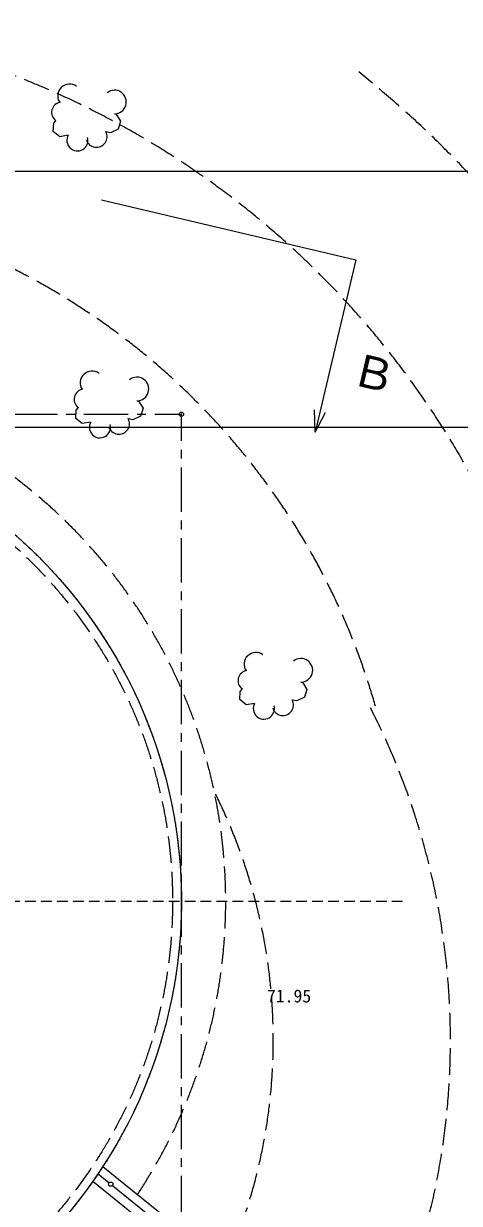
# Model space of a CAD drawing. Units: millimetres on the paper, enlarged 50 times, with parts at other scales. Extents: x -20105 to 20225, y -14150 to 14100.
# Drawn here: x -8771 to -6311, y 1071 to 7732 of the extents above; entities that cross this region are included whole.
import ezdxf
from ezdxf.enums import TextEntityAlignment as Align

# ---------------------------------------------------------------- set-up
doc = ezdxf.new("R2010")
doc.units = ezdxf.units.MM
doc.header["$LTSCALE"] = 50
doc.header["$PDMODE"] = 32
doc.header["$PDSIZE"] = 25
for name, pattern in [('CHAIN1', [8, 5, -1, 1, -1]), ('DASHED1', [1.8, 1.2, -0.6]), ('DASHED3', [4, 3, -1])]:
    doc.linetypes.add(name, pattern=pattern)
for name, color, linetype in [('0-7_8', 4, 'Continuous'), ('0-9_10', 4, 'Continuous'), ('1-1', 4, 'Continuous'), ('1-2_計画', 4, 'DASHED3'), ('1-3', 4, 'Continuous'), ('1-4', 4, 'Continuous'), ('1-6', 7, 'Continuous')]:
    doc.layers.add(name, color=color, linetype=linetype)
doc.layers.add('1-0_現況', color=4, linetype='Continuous', lineweight=20)
doc.styles.add('ＭＳ ゴシック', font='')
doc.styles.get('ＭＳ ゴシック').set_extended_font_data('MS Gothic')

msp = doc.modelspace()

# ---------------------------------------------------------------- linework, layer by layer
at = {"layer": '0-7_8'}
for points in [[(-8248.4, 7221.74), (-8223.49, 7181.78), (-8237.06, 7137.11), (-8280.53, 7116.24), (-8306.93, 7120.53)], [(-8519.17, 7102.75), (-8566.53, 7093.79), (-8602.93, 7123.81), (-8600.02, 7169.38), (-8588.93, 7182.4)], [(-8121.38, 5601.26), (-8096.48, 5561.32), (-8110.11, 5516.65), (-8153.54, 5495.77), (-8179.93, 5500.09)], [(-8392.18, 5482.32), (-8439.54, 5473.38), (-8475.96, 5503.35), (-8473.06, 5548.92), (-8461.94, 5561.97)], [(-7196.37, 4012.89), (-7171.45, 3972.94), (-7185.03, 3928.27), (-7228.5, 3907.4), (-7254.9, 3911.68)], [(-7467.14, 3893.9), (-7514.5, 3884.95), (-7550.9, 3914.97), (-7547.99, 3960.53), (-7536.9, 3973.55)]]:
    msp.add_lwpolyline(points, dxfattribs=at)
for centre, radius, start, end in [((-8511.43, 7323.87), 66.92, 53.46619, 214.26849), ((-8257.92, 7289.44), 66.92, 270.16669, 128.2347), ((-8554.68, 7231.51), 57.8, 98.09329, 234.9874), ((-8466.63, 7073.27), 59.6, 150.03709, 15.06259), ((-8359.38, 7093.88), 59.95, 197.0761, 28.17989), ((-8384.52, 5703.43), 66.92, 53.46619, 214.26849), ((-8130.94, 5668.97), 66.92, 270.16669, 128.2347), ((-8427.73, 5611.05), 57.8, 98.09329, 234.9874), ((-8339.66, 5452.85), 59.6, 150.03709, 15.06259), ((-8232.41, 5473.43), 59.95, 197.0761, 28.17989), ((-7459.4, 4115.02), 66.92, 53.46619, 214.26849), ((-7205.89, 4080.59), 66.92, 270.16669, 128.2347), ((-7502.65, 4022.67), 57.8, 98.09329, 234.9874), ((-7414.6, 3864.43), 59.6, 150.03709, 15.06259), ((-7307.35, 3885.03), 59.95, 197.0761, 28.17989)]:
    msp.add_arc(centre, radius, start, end, dxfattribs=at)
at = {"layer": '1-0_現況', "color": 6, "linetype": 'CHAIN1'}
for p in [(-17629.75, 5526.32), (-7879.75, -4223.68)]:
    msp.add_line(p, (-7879.75, 5526.32), dxfattribs=at)
at = {"layer": '1-0_現況', "color": 2, "linetype": 'DASHED1'}
msp.add_line((-19021.24, 2776.32), (-6618.18, 2776.32), dxfattribs=at)
at = {"layer": '1-0_現況', "linetype": 'DASHED3'}
for radius in [2750, 2700]:
    msp.add_circle((-10629.75, 2776.32), radius, dxfattribs=at)
at = {"layer": '1-0_現況', "color": 6}
msp.add_point((-7879.75, 5526.32), dxfattribs=at)
at = {"layer": '1-1'}
for p, q in [((-8322.86, 1279.41), (-4348.54, -1938.93)), ((-8350.58, 1237.52), (-8288.02, 1186.86)), ((-8379.02, 1196.21), (-4411.47, -2016.64)), ((-8269.14, 1171.57), (-8017.69, 967.95))]:
    msp.add_line(p, q, dxfattribs=at)
for centre, radius in [((-10629.75, 2776.32), 2750), ((-8278.58, 1179.21), 12.15)]:
    msp.add_circle(centre, radius, dxfattribs=at)
at = {"layer": '1-2_計画'}
for centre, radius, start, end in [((-10629.75, 2776.32), 5000, 15.98013, 93.41862), ((-10629.75, 2776.32), 6000, 15.98013, 51.30357), ((-10629.75, 2776.32), 4000, 15.98013, 169.92706), ((-10629.75, 2776.32), 3000, 326.51753, 303.311), ((-10486.01, 1992.38), 4124.85, 332.28561, 27.0674), ((-10486.01, 1992.38), 3124.85, 335.97081, 27.0674)]:
    msp.add_arc(centre, radius, start, end, dxfattribs=at)
at = {"layer": '1-3'}
msp.add_line((-9039.45, 6898.78), (-563.97, 6898.78), dxfattribs=at)
at = {"layer": '1-4'}
for p, q in [((-8329.95, 6737.84), (-6895.42, 6398.98)), ((-6895.42, 6398.98), (-7125.31, 5425.77)), ((-7125.31, 5425.77), (-7129.04, 5550.71)), ((-7125.31, 5425.77), (-7066.07, 5535.84))]:
    msp.add_line(p, q, dxfattribs=at)
at = {"layer": '1-6', "color": 4}
msp.add_line((-9997.56, 5452.67), (-154.12, 5452.67), dxfattribs=at)

# ---------------------------------------------------------------- texts
at = {"layer": '0-9_10', "style": 'ＭＳ ゴシック'}
msp.add_text('71.95', height=73.31, dxfattribs=at).set_placement((-7396.76, 2183.21), align=Align.BOTTOM_LEFT)
at = {"layer": '1-4', "color": 3, "style": 'ＭＳ ゴシック'}
msp.add_text('Ｂ', height=183.3, rotation=346.71, dxfattribs=at).set_placement((-6947.56, 5644.91), align=Align.BOTTOM_LEFT)

doc.saveas('drawing.dxf')
